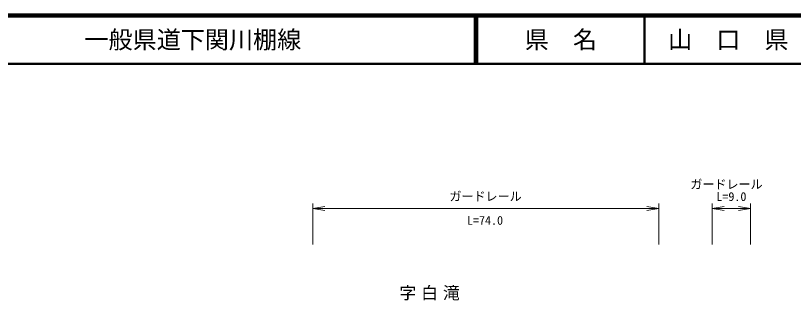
# Model space of a CAD drawing. Units: millimetres, scale not verified. Extents: x 40000 to 680000, y 20000 to 380000.
# Drawn here: x 202442 to 363900, y 320929 to 380000 of the extents above; entities that cross this region are included whole.
import ezdxf
from ezdxf.enums import TextEntityAlignment as Align

# ---------------------------------------------------------------- set-up
doc = ezdxf.new("R2010")
doc.units = ezdxf.units.MM
doc.header["$LTSCALE"] = 1000
for name, color, linetype, lineweight in [('M-BMK-HTXT', 7, 'Continuous', 13), ('M-STR-HTXT', 7, 'Continuous', 13), ('M-TTL', 2, 'Continuous', 140), ('M-TTL-LINE', 7, 'Continuous', 50)]:
    doc.layers.add(name, color=color, linetype=linetype, lineweight=lineweight)
doc.layers.add('M-TTL-TXT', color=7, linetype='Continuous')
doc.styles.add('ＭＳ ゴシック', font='')
doc.styles.get('ＭＳ ゴシック').set_extended_font_data('MS Gothic')

# ---------------------------------------------------------------- blocks, each defined once
blk = doc.blocks.new('open_arrow')
at = {"color": 0, "linetype": 'Continuous', "lineweight": -2}
blk.add_lwpolyline([(7.5, 1.25), (0, 0), (7.5, -1.25)], dxfattribs=at)

msp = doc.modelspace()

# ---------------------------------------------------------------- linework, layer by layer
at = {"layer": 'M-STR-HTXT'}
for p, q in [((264133, 332500), (264133, 341000)), ((335950, 332500), (335950, 341000)), ((347044, 332500), (347044, 341000)), ((355000, 332500), (355000, 341000)), ((264133, 340000), (335950, 340000)), ((347044, 340000), (355000, 340000))]:
    msp.add_line(p, q, dxfattribs=at)
at = {"layer": 'M-TTL'}
msp.add_line((680000, 380000), (40000, 380000), dxfattribs=at)
at = {"layer": 'M-TTL-LINE'}
for p, q in [((297750, 380000), (297750, 370000)), ((298250, 380000), (298250, 370000)), ((333000, 380000), (333000, 370000)), ((40000, 370000), (680000, 370000))]:
    msp.add_line(p, q, dxfattribs=at)

# ---------------------------------------------------------------- block references
at = {"layer": 'M-STR-HTXT', "xscale": 333, "yscale": 333}
for p in [(264133, 340000), (347044, 340000)]:
    msp.add_blockref('open_arrow', p, dxfattribs=at)
at = {"layer": 'M-STR-HTXT', "xscale": 333, "yscale": 333, "rotation": 180}
for p in [(335950, 340000), (355000, 340000)]:
    msp.add_blockref('open_arrow', p, dxfattribs=at)

# ---------------------------------------------------------------- texts
at = {"layer": 'M-BMK-HTXT', "insert": (288881, 322352), "char_height": 2566, "attachment_point": 5, "style": 'ＭＳ ゴシック'}
msp.add_mtext('\\T1.29;字白滝', dxfattribs=at)
at = {"layer": 'M-STR-HTXT', "style": 'ＭＳ ゴシック'}
for p in [(350000, 345000), (300000, 342500)]:
    msp.add_text('ガードレール', height=1833, dxfattribs=at).set_placement(p, align=Align.MIDDLE_CENTER)
for s, p in [('L=9.0', (351022, 341000)), ('L=74.0', (299887, 336065))]:
    msp.add_text(s, height=1833, dxfattribs=at).set_placement(p, align=Align.BOTTOM_CENTER)
at = {"layer": 'M-TTL-TXT', "style": 'ＭＳ ゴシック'}
msp.add_text('一般県道下関川棚線', height=3666, dxfattribs=at).set_placement((216734, 375000), align=Align.MIDDLE_LEFT)
for s, p in [('県\u3000名', (315625, 375000)), ('山\u3000口\u3000県', (350375, 375000))]:
    msp.add_text(s, height=3666, dxfattribs=at).set_placement(p, align=Align.MIDDLE_CENTER)

doc.saveas('drawing.dxf')
